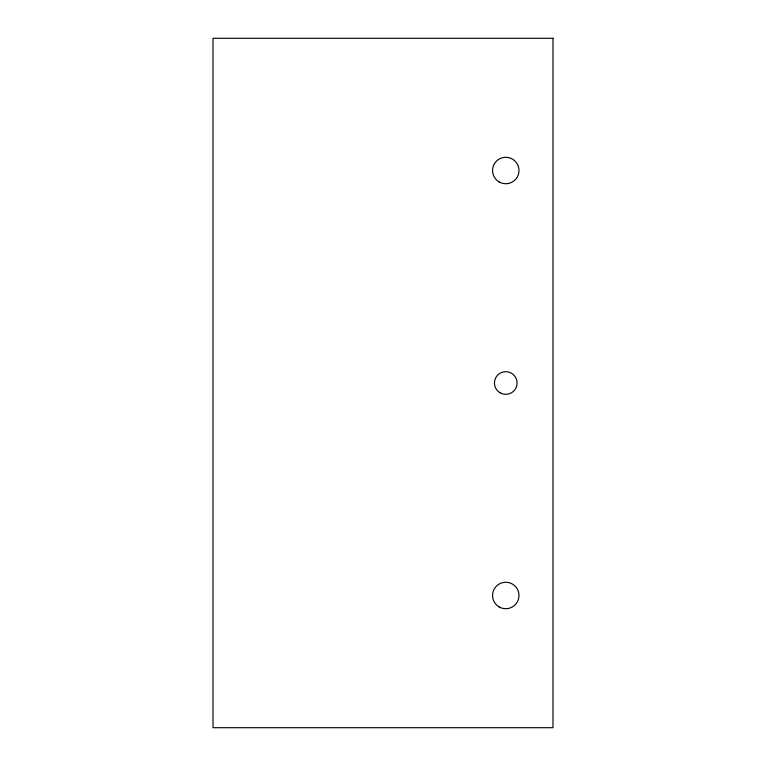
<?xml version="1.0" encoding="UTF-8"?>
<svg xmlns="http://www.w3.org/2000/svg" width="766" height="766" viewBox="0 0 766 766"><rect width="100%" height="100%" fill="white"/><g stroke="black" fill="none" stroke-linecap="round" stroke-linejoin="round"><path stroke-width="1.15" d="M552.985 38.3L213.015 38.3L213.015 727.7L552.985 727.7L552.985 38.3M500.102 392.814A11.337 11.337 0 0 0 517.098 383A11.337 11.337 0 0 0 500.102 373.186A11.337 11.337 0 0 0 500.102 392.814M499.164 606.94A13.223 13.223 0 0 0 518.994 595.488A13.223 13.223 0 0 0 499.164 584.037A13.223 13.223 0 0 0 499.164 606.94M499.164 181.963A13.223 13.223 0 0 0 518.994 170.512A13.223 13.223 0 0 0 499.164 159.06A13.223 13.223 0 0 0 499.164 181.963"/></g></svg>
